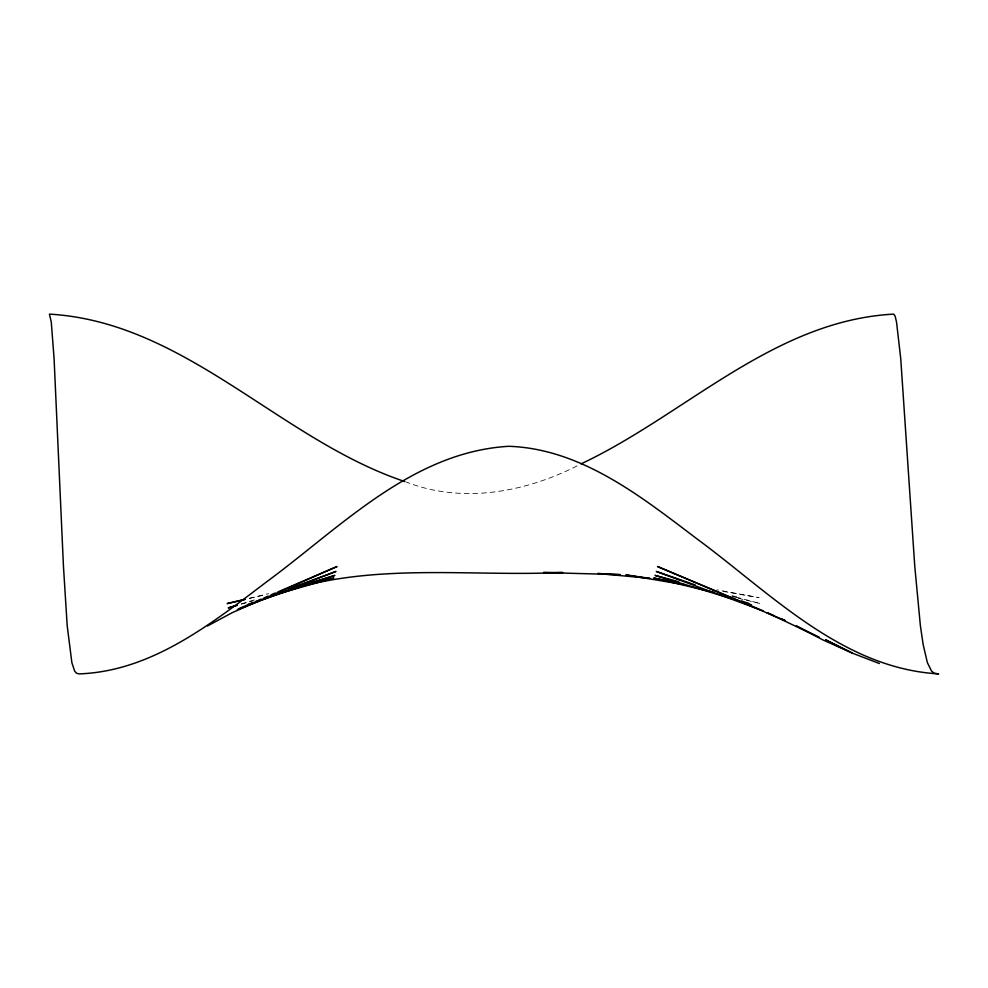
<?xml version="1.0" encoding="UTF-8"?>
<svg xmlns="http://www.w3.org/2000/svg" width="988" height="988" viewBox="0 0 988 988"><rect width="100%" height="100%" fill="white"/><g stroke="black" fill="none" stroke-linecap="round" stroke-linejoin="round"><path stroke-width="0.74" stroke-dasharray="4.94 3.71" d="M577.103 465.891C524.838 492.37 462.273 503.892 406.29 482.07M241.331 603.89L254.484 599.877M241.381 604.162L253.113 600.84M249.371 598.271L268.625 593.652M249.458 598.432L265.809 594.64M723.055 591.404L759.08 597.666L716.942 589.811M738.172 598.271L760.39 603.594L736.64 597.234"/><path stroke-width="1.48" d="M207.554 625.947L232.266 612.659L337.044 566.519L278.011 591.874M581.055 463.854C685.042 415.022 773.555 320.532 893.72 314.122L895.116 316.16L896.524 322.026L900.735 358.582L914.752 566.087L920.371 625.639L923.175 644.645L927.374 662.639L931.585 671.136L934.389 673.285L938.6 673.878C842.035 668.382 770.307 592.886 696.935 538.855C641.434 496.828 581.71 448.947 508.981 446.292C412.404 451.788 340.687 527.283 267.316 581.315C211.815 623.342 152.078 671.21 79.349 673.878L76.545 673.285L74.668 671.136L71.865 662.639L67.184 625.639L63.442 566.087L54.081 358.582L51.277 322.026L49.4 314.122C185.695 322.063 280.209 439.969 404.907 481.601M238.664 608.769L252.718 602.729M255.522 601.531L261.153 599.111M263.957 597.901L268.18 596.097M270.984 594.887L275.207 593.072M237.367 609.621L335.969 571.447L288.36 588.984M248.025 604.471L334.883 575.374L301.266 585.612M236.947 605.224L228.179 607.904L236.984 605.409M275.121 594.615L333.808 578.017L310.108 583.698M244.925 599.333L227.154 603.594L244.999 599.469M304.477 585.686C388.469 564.432 475.907 576.399 561.517 572.546M562.925 572.472L543.499 572.521L620.402 574.683M620.378 574.621L597.962 573.497L649.758 578.338L625.849 574.88L685.524 584.884M673.31 581.673L653.747 578.017L714.472 592.59M678.756 581.734L655.007 575.374L732.479 598.987M732.194 596.048L736.64 597.234M747.089 603.446L751.473 604.779M695.268 584.933L656.267 571.447L763.02 610.769L657.514 566.519L784.015 620.168M741.482 600.914L748.706 603.409M852.607 653.253L825.82 639.94L852.607 653.253L879.406 663.528M774.049 615.685L766.972 612.659L819.027 637.322M781.138 618.71L785.386 620.526M849.89 651.944L823.128 640.039L796.365 625.947L819.101 637.285"/></g></svg>
